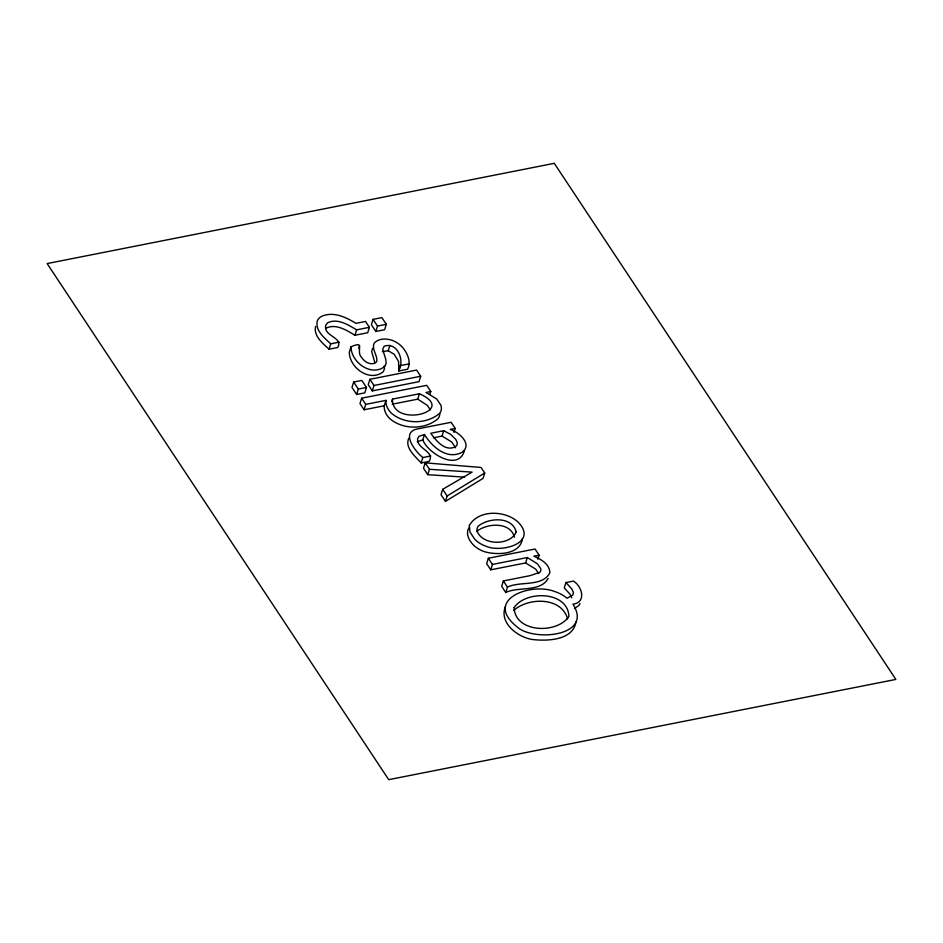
<?xml version="1.0" encoding="UTF-8"?>
<svg xmlns="http://www.w3.org/2000/svg" width="943" height="943" viewBox="0 0 943 943"><rect width="100%" height="100%" fill="white"/><g stroke="black" fill="none" stroke-linecap="round" stroke-linejoin="round"><path stroke-width="1.41" d="M464.498 450.023C459.217 472.313 427.933 453.524 422.818 439.898L424.491 434.511L418.975 436.338L417.584 438.695C416.535 449.033 435.395 451.426 429.124 461.375L421.144 462.942C415.474 456.495 404.406 447.842 408.802 438.236M575.973 621.861C573.026 640.356 547.494 641.228 532.665 639.531C517.931 637.48 498.658 622.887 505.472 606.432M522.434 538.547C520.359 554.885 497.102 555.297 484.643 551.749A21.524 14.31 17.3 0 1 473.009 544.559C469.001 540.256 465.465 533.62 468.86 527.939M384.202 365.967L384.496 368.642L383.318 371.683C369.868 382.622 349.499 367.876 349.299 352.246L350.973 346.847C366.226 339.975 355.122 351.338 361.829 357.68C364.658 362.088 370.434 365.436 375.55 362.819L376.74 361.534C377.813 355.181 371.259 349.37 374.23 343.052C379.216 337.83 387.644 338.325 393.82 341.012A20.605 13.709 17.3 0 1 402.614 347.484C407.588 353.319 411.301 361.817 407.624 369.22L398.795 370.964L398.571 361.405L394.15 354.262L388.245 350.737L382.386 351.656M315.587 326.419C313.371 336.073 322.871 343.382 329.048 349.216L337.57 347.531C344.124 337.323 322.812 336.451 325.783 325.17L327.539 322.848C337.606 317.85 348.156 324.899 356.654 329.85L369.397 327.327L365.507 321.445L355.971 323.331C346.281 317.473 334.459 311.591 322.977 315.775A16.349 10.88 17.3 0 0 317.261 321.021C315.045 330.675 324.557 337.983 330.722 343.818L339.256 342.132M398.583 370.634C405.066 360.615 397.357 341.484 384.072 346.258L382.693 349.429L385.734 359.236L386.17 363.255L385.003 366.297C371.554 377.224 351.185 362.477 350.973 346.847M372.544 348.439L371.66 351.515L374.772 362.442M329.048 349.216L330.722 343.818M325.865 328.235C335.932 323.249 346.47 330.286 354.969 335.248L356.654 329.85M358.753 348.215L359.589 345.515M369.397 327.327L367.723 332.726L354.969 335.248M373.063 319.359L371.377 324.757L375.821 331.464L384.638 329.72L386.324 324.321L381.88 317.614L373.063 319.359L377.495 326.066L375.821 331.464M353.66 382.045L351.975 387.432L356.631 394.469L364.788 392.866L366.462 387.467L361.806 380.43L353.66 382.045L358.316 389.082L356.631 394.469M429.949 394.209L430.786 391.51L426.696 385.333L361.652 398.194L359.967 403.592L364.057 409.769L384.296 405.773L385.97 400.374L365.743 404.37L364.057 409.769M369.904 379.31L368.23 384.709L372.32 390.885L419.01 381.656L420.696 376.257L416.606 370.08L369.904 379.31L373.994 385.487L372.32 390.885M388.245 350.737L389.919 345.338M398.795 370.964L400.256 365.247M391.651 401.777L392.5 399.089L419.423 393.761C459.276 411.348 391.675 428.652 392.5 399.089M392.229 404.205L417.737 399.16L419.423 393.761M421.144 462.942L422.829 457.555L430.81 455.976M425.199 462.848L429.454 469.284L472.089 472.125L442.703 489.311L441.029 494.71L445.438 501.381L483.052 478.407L484.726 473.009L481.048 467.457L425.199 462.848L423.513 468.247L427.78 474.683L464.522 477.134M427.78 474.683L429.454 469.284M433.403 437.811L442.043 436.102L443.729 430.703L450.613 434.358L455.728 439.332L457.202 442.444L457.119 444.931L455.457 446.77C444.825 451.992 436.314 440.687 430.762 433.273L443.729 430.703M453.96 432.483L455.221 428.428L451.155 422.287L419.211 428.594C399.549 431.14 414.543 450.837 422.829 457.555M445.438 501.381L447.123 495.983L484.726 473.009M537.864 559.246L539.125 555.203L535.035 549.015L488.333 558.244L486.647 563.643L490.737 569.82L525.605 562.936L535.6 569.089L538.771 573.544M490.737 569.82L492.423 564.433L488.333 558.244M492.423 564.433L527.29 557.537L537.286 563.69L540.457 568.146A6.99 4.644 17.3 0 1 539.596 572.425L529.931 575.678L503.35 580.935L501.664 586.322L505.754 592.51C518.108 586.322 540.457 592.534 548.119 578.436M505.754 592.51L507.44 587.112L503.35 580.935M525.605 562.936L527.29 557.537M565.941 582.574L571.729 588.821L573.415 592.416L572.943 594.939L567.038 598.227A26.781 17.811 17.3 0 0 554.602 591.497C530.956 582.161 482.828 599.595 517.212 626.989C533.585 641.9 593.713 636.36 572.943 604.168C586.676 602.494 582.161 586.381 573.462 581.088L565.941 582.574L564.256 587.972L570.043 594.22L571.741 597.815M579.98 603.579L578.813 605.536L574.452 608.518M513.852 610.31C528.386 597.332 561.521 596.695 567.592 618.867M476.569 531.51C486.812 523.153 510.257 521.326 514.489 537.215M417.289 441.737L422.818 439.898M377.495 326.066L386.324 324.321M400.48 365.578L409.297 363.833M373.994 385.487L420.696 376.257M358.316 389.082L366.462 387.467M430.786 391.51L426.024 392.453L436.739 399.042L440.864 405.195A17.328 11.528 17.3 0 1 439.65 413.329C426.601 424.55 404.299 424.491 391.274 413.081A24.53 16.314 17.3 0 1 385.97 400.374M455.221 428.428L450.247 429.419C458.699 432.047 472.808 444.035 462.318 452.121C447.288 460.502 431.965 446.77 424.491 434.511M539.125 555.203L533.938 556.217C540.928 559.27 550.04 564.268 549.793 573.049C542.131 587.135 519.793 580.923 507.44 587.112M417.737 399.16L427.262 405.301L430.373 409.851M442.043 436.102L451.803 442.031L455.528 447.842M442.703 489.311L447.123 495.983M361.652 398.194L365.743 404.37M439.744 413.494A17.328 11.528 17.3 0 1 437.976 418.727C424.916 429.949 402.614 429.89 389.6 418.468A24.53 16.314 17.3 0 1 384.296 405.773M469.319 525.522L470.027 532.111L474.694 539.16A21.524 14.31 17.3 0 0 486.329 546.362C501.051 552.869 538.135 543.368 518.509 522.528C506.014 510.222 478.419 509.185 469.319 525.522M514.135 607.61C514.996 633.001 557.289 634.226 568.912 616.416C568.063 591.108 525.888 589.988 514.135 607.61M516.175 531.817C510.941 545.384 483.865 545.985 477.512 532.064A12.224 8.133 17.3 0 1 478.242 526.111C488.486 517.766 511.943 515.927 516.175 531.817M554.284 163.328L47.15 263.58L388.716 779.672L895.85 679.42L554.284 163.328"/></g></svg>
